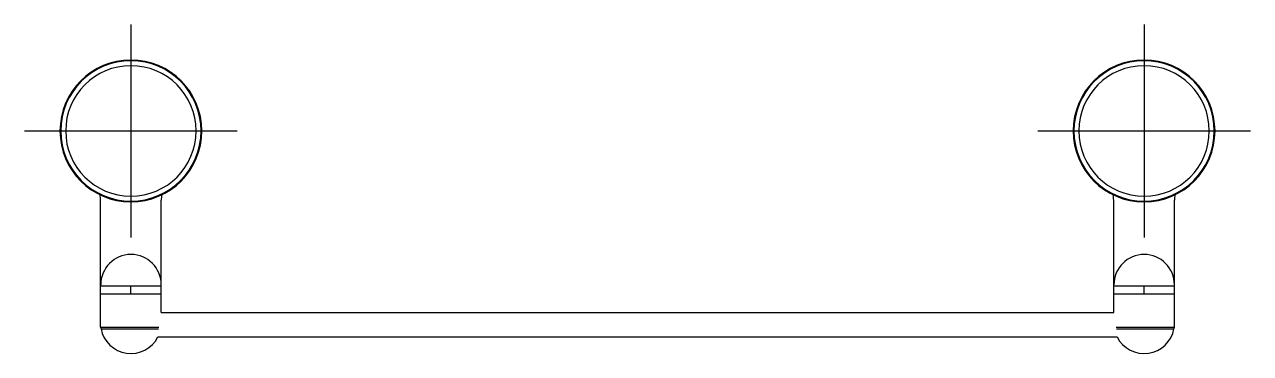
# Model space of a CAD drawing. Extents: x -1.099 to -0.614, y 321.673 to 321.803.
import ezdxf

# ---------------------------------------------------------------- set-up
doc = ezdxf.new("R2010")
doc.units = 0
doc.header["$LTSCALE"] = 0.2
doc.header["$MEASUREMENT"] = 0
doc.linetypes.add('AXES', pattern=[0.54, 0.3, -0.08, 0.08, -0.08])
doc.linetypes.add('CONTINU', pattern=[0])
doc.layers.get('0').update_dxf_attribs({"linetype": 'CONTINUOUS'})
doc.layers.add('DECA_EIXOS', color=5, linetype='AXES')

msp = doc.modelspace()

# ---------------------------------------------------------------- linework, layer by layer
at = {"linetype": 'CONTINU'}
for points in [[(-1.05673, 321.78932, 1), (-1.05673, 321.73318)], [(-1.05673, 321.78902, 1), (-1.05673, 321.73348)], [(-1.05673, 321.78707, 1), (-1.05673, 321.73544)], [(-1.05673, 321.73318, 1), (-1.05673, 321.78932)], [(-1.05673, 321.73348, 1), (-1.05673, 321.78902)], [(-1.05673, 321.73544, 1), (-1.05673, 321.78707)], [(-0.65573, 321.78932, 1), (-0.65573, 321.73318)], [(-0.65573, 321.78902, 1), (-0.65573, 321.73348)], [(-0.65573, 321.78707, 1), (-0.65573, 321.73544)], [(-0.65573, 321.73318, 1), (-0.65573, 321.78932)], [(-0.65573, 321.73348, 1), (-0.65573, 321.78902)], [(-0.65573, 321.73544, 1), (-0.65573, 321.78707)], [(-1.06876, 321.73389, 0.0436), (-1.06894, 321.73598)], [(-1.04452, 321.73598, 0.043604), (-1.0447, 321.73389)], [(-0.66776, 321.73389, 0.043601), (-0.66794, 321.73598)], [(-0.64351, 321.73598, 0.043595), (-0.6437, 321.73389)], [(-1.05669, 321.7124, 0.413359), (-1.06869, 321.70037)], [(-1.0447, 321.70037, 0.413379), (-1.05669, 321.7124)], [(-0.65569, 321.7124, 0.413359), (-0.66769, 321.70037)], [(-0.6437, 321.70037, 0.413379), (-0.65569, 321.7124)], [(-1.06854, 321.68297, 0.713364), (-1.04603, 321.67973)], [(-0.66643, 321.67973, 0.713361), (-0.64391, 321.68297)]]:
    msp.add_lwpolyline(points, format="xyb", dxfattribs=at)
for points in [[(-1.06876, 321.68367), (-1.06876, 321.73389)], [(-1.0447, 321.68936), (-1.0447, 321.73389)], [(-0.66776, 321.68936), (-0.66776, 321.73389)], [(-0.6437, 321.68367), (-0.6437, 321.73389)], [(-1.06876, 321.69997), (-1.06869, 321.70037)], [(-1.06876, 321.69997), (-1.0447, 321.69997)], [(-1.05673, 321.69686), (-1.05673, 321.69997)], [(-0.66776, 321.69997), (-0.66769, 321.70037)], [(-0.66776, 321.69997), (-0.6437, 321.69997)], [(-0.65573, 321.69686), (-0.65573, 321.69997)], [(-1.06876, 321.69686), (-1.0447, 321.69686)], [(-0.66776, 321.69686), (-0.6437, 321.69686)], [(-1.0447, 321.68936), (-0.66776, 321.68936)], [(-1.06876, 321.68367), (-1.06854, 321.68297)], [(-1.06876, 321.68367), (-1.04567, 321.68367)], [(-1.06854, 321.68297), (-1.04582, 321.68297)], [(-1.04603, 321.67973), (-0.66643, 321.67973)], [(-0.66679, 321.68367), (-0.6437, 321.68367)], [(-0.66663, 321.68297), (-0.64391, 321.68297)], [(-0.64391, 321.68297), (-0.6437, 321.68367)]]:
    msp.add_lwpolyline(points, dxfattribs=at)
at = {"layer": 'DECA_EIXOS'}
for points in [[(-1.05673, 321.80336), (-1.05673, 321.71915)], [(-0.65573, 321.80336), (-0.65573, 321.71915)], [(-1.09883, 321.76125), (-1.01462, 321.76125)], [(-0.69783, 321.76125), (-0.61362, 321.76125)]]:
    msp.add_lwpolyline(points, dxfattribs=at)

doc.saveas('drawing.dxf')
